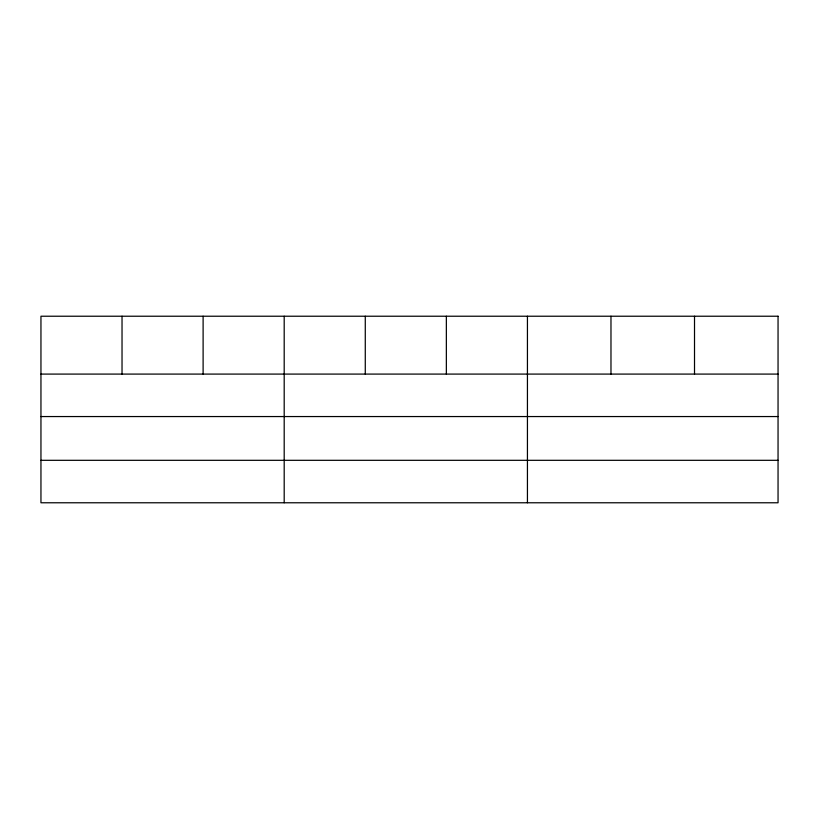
<?xml version="1.0" encoding="UTF-8"?>
<svg xmlns="http://www.w3.org/2000/svg" width="819" height="819" viewBox="0 0 819 819"><rect width="100%" height="100%" fill="white"/><g stroke="black" fill="none" stroke-linecap="round" stroke-linejoin="round"><path stroke-width="1.23" d="M40.95 374.088L778.05 374.088M40.95 416.554L778.05 416.554M40.95 460.309L778.05 460.309M694.512 316.226L694.512 374.088M610.974 316.226L610.974 374.088M527.436 316.226L527.436 502.774M446.355 316.226L446.355 374.088M365.274 316.226L365.274 374.088M284.193 316.226L284.193 502.774M203.112 316.226L203.112 374.088M122.031 316.226L122.031 374.088M778.05 316.226L40.95 316.226L40.95 502.774L778.05 502.774L778.05 316.226"/></g></svg>
